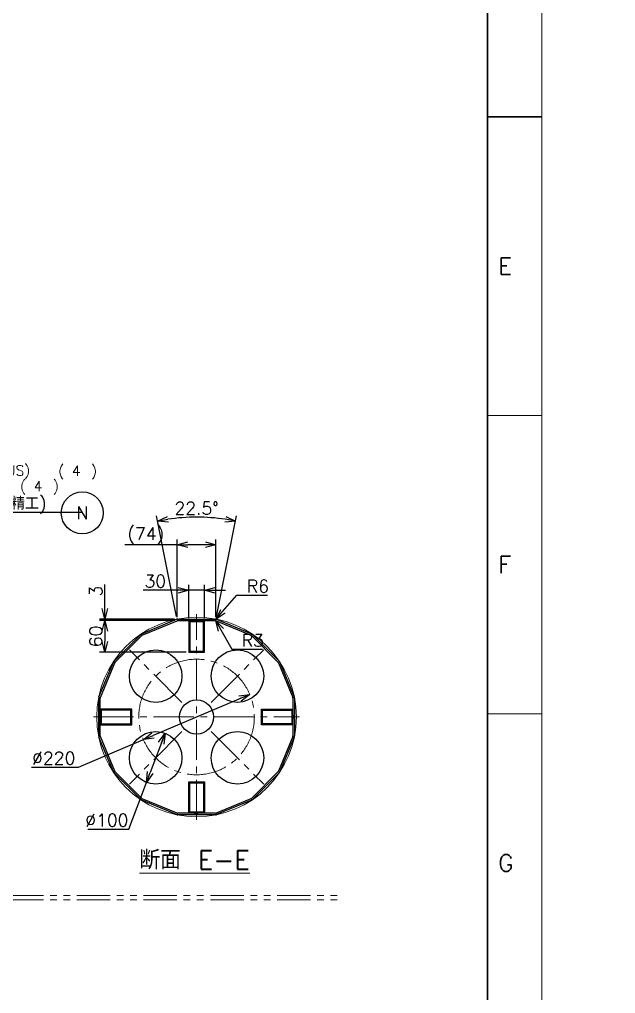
# Model space of a CAD drawing. Header units: millimetres. Extents: x -8731 to 85711, y -14522 to 31379.
# Drawn here: x -1259 to -124, y 1057 to 2911 of the extents above; entities that cross this region are included whole.
import ezdxf
from ezdxf import colors
from ezdxf.entities.mleader import LeaderData, LeaderLine
from ezdxf.enums import TextEntityAlignment as Align
from ezdxf.math import Vec2, Vec3

# ---------------------------------------------------------------- set-up
doc = ezdxf.new("R2010")
doc.units = ezdxf.units.MM
doc.header["$LTSCALE"] = 4
doc.header["$PDMODE"] = 99
doc.header["$PDSIZE"] = 1
doc.linetypes.add('CENTER2', pattern=[28.575, 19.05, -3.175, 3.175, -3.175])
doc.linetypes.add('PHANTOM2', pattern=[31.75, 15.875, -3.175, 3.175, -3.175, 3.175, -3.175])
for name, color, linetype, lineweight in [('05_CENTER', 4, 'CENTER2', 13), ('06_PHANTOM', 2, 'PHANTOM2', 13), ('07_TEXT', 3, 'Continuous', 13), ('08_DIM', 3, 'Continuous', 13), ('90_FRAME', 5, 'Continuous', 35)]:
    doc.layers.add(name, color=color, linetype=linetype, lineweight=lineweight)
doc.layers.add('10_DRAFT', color=8, linetype='Continuous', lineweight=0, plot=False)
doc.layers.add('91_BLANK', color=5, linetype='Continuous', lineweight=0, plot=False)
doc.styles.add('KSS_TXT', font='txt.shx', dxfattribs={"bigfont": 'extfont2.shx'})
doc.styles.get("Standard").update_dxf_attribs({"font": 'txt.shx', "bigfont": 'extfont2.shx'})
doc.dimstyles.new('KSS_DIM', dxfattribs={"dimscale": 3, "dimtxt": 3, "dimasz": 2.5, "dimexe": 1.25, "dimexo": 0.625, "dimtad": 1, "dimdsep": 46, "dimtxsty": 'KSS_TXT', "dimblk": 'OPEN30', "dimcen": 0, "dimazin": 2, "dimtfac": 0.75, "dimtmove": 0, "dimatfit": 3, "dimldrblk": 'OPEN30', "dimfxl": 1, "dimtolj": 1, "dimarcsym": 0})
doc.dimstyles.new('KSS_DIM$3', dxfattribs={"dimscale": 3, "dimtxt": 3, "dimasz": 2.5, "dimexe": 1.25, "dimexo": 0.625, "dimtad": 1, "dimtih": 1, "dimtoh": 1, "dimdsep": 46, "dimtxsty": 'KSS_TXT', "dimblk": 'OPEN30', "dimcen": 0, "dimazin": 2, "dimtfac": 0.75, "dimtofl": 0, "dimtmove": 0, "dimatfit": 3, "dimldrblk": 'OPEN30', "dimfxl": 1, "dimtolj": 1, "dimarcsym": 0})

# ---------------------------------------------------------------- blocks, each defined once
blk = doc.blocks.new('AM_BALLOON1')
at = {"transparency": 16777216}
blk.add_circle((0, 0), 5, dxfattribs=at)
blk.add_attdef('B_NUMBER', text='', height=3, dxfattribs=at).set_placement((0, 0), align=Align.MIDDLE_CENTER)
blk = doc.blocks.new('_OPEN')
at = {"color": 0, "linetype": 'ByBlock'}
for p, q in [((-1, 0.17), (0, 0)), ((0, 0), (-1, -0.17)), ((0, 0), (-1, 0))]:
    blk.add_line(p, q, dxfattribs=at)
blk = doc.blocks.new('_Open30')
at = {"color": 0, "linetype": 'ByBlock', "lineweight": -2}
for p, q in [((-1, 0.268), (0, 0)), ((0, 0), (-1, -0.268)), ((0, 0), (-1, 0))]:
    blk.add_line(p, q, dxfattribs=at)
blk = doc.blocks.new('*D1416')
at = {"layer": '08_DIM', "color": 0, "lineweight": -2, "transparency": 16777216}
for p, q in [((-956.7, 1824.3), (-1023.7, 1824.3)), ((-936.7, 1771.4), (-936.7, 1834.3)), ((-906.7, 1824.3), (-936.7, 1824.3)), ((-906.7, 1771.4), (-906.7, 1834.3)), ((-886.7, 1824.3), (-866.7, 1824.3))]:
    blk.add_line(p, q, dxfattribs=at)
at = {"layer": 'Defpoints', "color": 0, "transparency": 16777216}
for p in [(-936.7, 1824.3), (-936.7, 1766.4), (-906.7, 1766.4)]:
    blk.add_point(p, dxfattribs=at)
at = {"layer": '08_DIM', "color": 0, "lineweight": -2, "transparency": 16777216, "xscale": 20, "yscale": 20, "zscale": 20}
blk.add_blockref('_Open30', (-936.7, 1824.3), dxfattribs=at)
at = {"layer": '08_DIM', "color": 0, "lineweight": -2, "transparency": 16777216, "xscale": 20, "yscale": 20, "zscale": 20, "rotation": 180}
blk.add_blockref('_Open30', (-906.7, 1824.3), dxfattribs=at)
at = {"layer": '08_DIM', "color": 0, "transparency": 16777216, "insert": (-1000.2, 1841.3), "char_height": 24, "attachment_point": 5, "style": 'KSS_TXT'}
blk.add_mtext('\\A1;30', dxfattribs=at)
blk = doc.blocks.new('*D1417')
at = {"layer": '08_DIM', "color": 0, "lineweight": -2, "transparency": 16777216}
for p, q in [((-963.2, 1766.4), (-1106.4, 1766.4)), ((-1096.4, 1746.4), (-1096.4, 1726.4)), ((-941.7, 1706.4), (-1106.4, 1706.4))]:
    blk.add_line(p, q, dxfattribs=at)
at = {"layer": 'Defpoints', "color": 0, "transparency": 16777216}
for p in [(-958.2, 1766.4), (-1096.4, 1706.4), (-936.7, 1706.4)]:
    blk.add_point(p, dxfattribs=at)
at = {"layer": '08_DIM', "color": 0, "lineweight": -2, "transparency": 16777216, "xscale": 20, "yscale": 20, "zscale": 20}
for p, rotation in [((-1096.4, 1766.4), 90), ((-1096.4, 1706.4), 270)]:
    blk.add_blockref('_Open30', p, dxfattribs=dict(at, rotation=rotation))
at = {"layer": '08_DIM', "color": 0, "transparency": 16777216, "insert": (-1113.4, 1736.4), "char_height": 24, "attachment_point": 5, "rotation": 90, "style": 'KSS_TXT'}
blk.add_mtext('\\A1;60', dxfattribs=at)
blk = doc.blocks.new('*D1418')
at = {"layer": '08_DIM', "color": 0, "lineweight": -2, "transparency": 16777216}
for p, q in [((-1096.4, 1789.4), (-1096.4, 1835.4)), ((-963.8, 1769.4), (-1106.4, 1769.4)), ((-963.2, 1766.4), (-1106.4, 1766.4)), ((-1096.4, 1766.4), (-1096.4, 1769.4)), ((-1096.4, 1746.4), (-1096.4, 1726.4))]:
    blk.add_line(p, q, dxfattribs=at)
at = {"layer": 'Defpoints', "color": 0, "transparency": 16777216}
for p in [(-1096.4, 1769.4), (-958.8, 1769.4), (-958.2, 1766.4)]:
    blk.add_point(p, dxfattribs=at)
at = {"layer": '08_DIM', "color": 0, "lineweight": -2, "transparency": 16777216, "xscale": 20, "yscale": 20, "zscale": 20}
for p, rotation in [((-1096.4, 1769.4), 270), ((-1096.4, 1766.4), 90)]:
    blk.add_blockref('_Open30', p, dxfattribs=dict(at, rotation=rotation))
at = {"layer": '08_DIM', "color": 0, "transparency": 16777216, "insert": (-1113.4, 1822.4), "char_height": 24, "attachment_point": 5, "rotation": 90, "style": 'KSS_TXT'}
blk.add_mtext('\\A1;3', dxfattribs=at)
blk = doc.blocks.new('*D1425')
at = {"layer": '08_DIM', "color": 0, "lineweight": -2, "transparency": 16777216}
for p, q in [((-959.8, 1774.3), (-997.9, 1965.8)), ((-883.7, 1774.3), (-845.6, 1965.8))]:
    blk.add_line(p, q, dxfattribs=at)
blk.add_arc((-921.7, 1583), 380.3, 81.7633, 98.2367, dxfattribs=at)
at = {"layer": 'Defpoints', "color": 0, "transparency": 16777216}
for p in [(-896.9, 1962.5), (-958.8, 1769.4), (-958.2, 1766.4), (-885.3, 1766.4), (-884.7, 1769.4)]:
    blk.add_point(p, dxfattribs=at)
at = {"layer": '08_DIM', "color": 0, "lineweight": -2, "transparency": 16777216, "xscale": 20, "yscale": 20, "zscale": 20}
for p, rotation in [((-995.9, 1956), 189.7433468140974), ((-847.5, 1956), 350.2566531870723)]:
    blk.add_blockref('_Open30', p, dxfattribs=dict(at, rotation=rotation))
at = {"layer": '08_DIM', "color": 0, "transparency": 16777216, "insert": (-921.7, 1980.3), "char_height": 24, "attachment_point": 5, "style": 'KSS_TXT'}
blk.add_mtext('\\A1;22.5%%d', dxfattribs=at)
blk = doc.blocks.new('*D1426')
at = {"layer": '08_DIM', "color": 0, "lineweight": -2, "transparency": 16777216}
for p, q in [((-958.5, 1910.9), (-1058.5, 1910.9)), ((-958.5, 1772.9), (-958.5, 1920.9)), ((-905, 1910.9), (-938.5, 1910.9)), ((-885, 1772.9), (-885, 1920.9))]:
    blk.add_line(p, q, dxfattribs=at)
at = {"layer": 'Defpoints', "color": 0, "transparency": 16777216}
for p in [(-958.5, 1910.9), (-958.5, 1767.9), (-885, 1767.9)]:
    blk.add_point(p, dxfattribs=at)
at = {"layer": '08_DIM', "color": 0, "lineweight": -2, "transparency": 16777216, "xscale": 20, "yscale": 20, "zscale": 20, "rotation": 180}
blk.add_blockref('_Open30', (-958.5, 1910.9), dxfattribs=at)
at = {"layer": '08_DIM', "color": 0, "lineweight": -2, "transparency": 16777216, "xscale": 20, "yscale": 20, "zscale": 20}
blk.add_blockref('_Open30', (-885, 1910.9), dxfattribs=at)
at = {"layer": '08_DIM', "color": 0, "transparency": 16777216, "insert": (-1018.5, 1927.9), "char_height": 24, "attachment_point": 5, "style": 'KSS_TXT'}
blk.add_mtext('\\A1;(74)', dxfattribs=at)
blk = doc.blocks.new('*D1612')
at = {"layer": '08_DIM', "color": 0, "lineweight": -2, "transparency": 16777216}
for p, q in [((-820.5, 1626), (-1004.6, 1547.8)), ((-1146.2, 1487.6), (-1023, 1540)), ((-1236.2, 1487.6), (-1146.2, 1487.6))]:
    blk.add_line(p, q, dxfattribs=at)
at = {"layer": 'Defpoints', "color": 0, "transparency": 16777216}
for p in [(-820.5, 1626), (-1023, 1540)]:
    blk.add_point(p, dxfattribs=at)
at = {"layer": '08_DIM', "color": 0, "lineweight": -2, "transparency": 16777216, "xscale": 20, "yscale": 20, "zscale": 20}
for p, rotation in [((-820.5, 1626), 23.03415583180401), ((-1023, 1540), 203.034155831804)]:
    blk.add_blockref('_Open30', p, dxfattribs=dict(at, rotation=rotation))
at = {"layer": '08_DIM', "color": 0, "transparency": 16777216, "insert": (-1193.7, 1504.6), "char_height": 24, "attachment_point": 5, "style": 'KSS_TXT'}
blk.add_mtext('\\A1;%%C220', dxfattribs=at)
blk = doc.blocks.new('A$C478F6F38_1_1_1')
at = {"color": 0}
for points in [[(15, 0), (-15, 0), (-15, -60), (15, -60)], [(13, -2), (-13, -2), (-13, -58), (13, -58)]]:
    blk.add_lwpolyline(points, close=True, dxfattribs=at)
blk = doc.blocks.new('*D2207')
at = {"layer": '08_DIM', "color": 0, "lineweight": -2, "transparency": 16777216}
for p, q in [((-981.8, 1552), (-1010.2, 1477.2)), ((-1051, 1369.5), (-1017.3, 1458.5)), ((-1129, 1369.5), (-1051, 1369.5))]:
    blk.add_line(p, q, dxfattribs=at)
at = {"layer": 'Defpoints', "color": 0, "transparency": 16777216}
for p in [(-981.8, 1552), (-1017.3, 1458.5)]:
    blk.add_point(p, dxfattribs=at)
at = {"layer": '08_DIM', "color": 0, "lineweight": -2, "transparency": 16777216, "xscale": 20, "yscale": 20, "zscale": 20}
for p, rotation in [((-981.8, 1552), 69.21633738050936), ((-1017.3, 1458.5), 249.2163373805093)]:
    blk.add_blockref('_Open30', p, dxfattribs=dict(at, rotation=rotation))
at = {"layer": '08_DIM', "color": 0, "transparency": 16777216, "insert": (-1092.5, 1386.5), "char_height": 24, "attachment_point": 5, "style": 'KSS_TXT'}
blk.add_mtext('\\A1;%%C100', dxfattribs=at)
blk = doc.blocks.new('*U7')
at = {"layer": '07_TEXT', "color": 0, "style": 'KSS_TXT'}
for s, p in [('(', (61.63, 0.87)), (')', (71.4, 0.87))]:
    blk.add_text(s, height=3, dxfattribs=at).set_placement(p)
blk.add_attdef('補助材料名', (1.87, 1), '', height=3, dxfattribs=at)
blk.add_attdef('個数', text='', height=3, dxfattribs=at).set_placement((66.99, 0.87), align=Align.CENTER)
blk = doc.blocks.new('*U8')
at = {"layer": '07_TEXT', "color": 0, "style": 'KSS_TXT'}
for s, p in [('(', (49.58, 0.87)), (')', (59.35, 0.87))]:
    blk.add_text(s, height=3, dxfattribs=at).set_placement(p)
blk.add_attdef('補助材料名', (1.87, 1), '', height=3, dxfattribs=at)
blk.add_attdef('個数', text='', height=3, dxfattribs=at).set_placement((54.94, 0.87), align=Align.CENTER)

msp = doc.modelspace()

# ---------------------------------------------------------------- linework, layer by layer
at = {"color": 0}
for p, q in [((-1026.19794, 1741.43964), (-959.91201, 1768.89617)), ((-1025.04989, 1738.668), (-958.76396, 1766.12453)), ((-957.61591, 1769.35289), (-885.86854, 1769.35289)), ((-957.61591, 1766.35289), (-885.86854, 1766.35289)), ((-884.72049, 1766.12453), (-818.43456, 1738.668)), ((-883.57244, 1768.89617), (-817.28651, 1741.43964)), ((-1078.87754, 1689.40595), (-1028.14448, 1740.139)), ((-1076.75622, 1687.28463), (-1026.02316, 1738.01768)), ((-817.46129, 1738.01768), (-766.72823, 1687.28463)), ((-815.33997, 1740.139), (-764.60691, 1689.40595)), ((-1107.63471, 1621.17348), (-1080.17817, 1687.45941)), ((-763.30628, 1687.45941), (-735.84974, 1621.17348)), ((-1104.86307, 1620.02543), (-1077.40654, 1686.31136)), ((-766.07791, 1686.31136), (-738.62138, 1620.02543)), ((-1108.09143, 1547.13), (-1108.09143, 1618.87737)), ((-1105.09143, 1547.13), (-1105.09143, 1618.87737)), ((-738.39302, 1618.87737), (-738.39302, 1547.13)), ((-735.39302, 1618.87737), (-735.39302, 1547.13)), ((-1080.17817, 1478.54797), (-1107.63471, 1544.8339)), ((-1077.40654, 1479.69602), (-1104.86307, 1545.98195)), ((-738.62138, 1545.98195), (-766.07791, 1479.69602)), ((-735.84974, 1544.8339), (-763.30628, 1478.54797)), ((-1028.14448, 1425.86838), (-1078.87754, 1476.60143)), ((-1026.02316, 1427.9897), (-1076.75622, 1478.72275)), ((-766.72823, 1478.72275), (-817.46129, 1427.9897)), ((-764.60691, 1476.60143), (-815.33997, 1425.86838)), ((-959.91201, 1397.11121), (-1026.19794, 1424.56774)), ((-958.76396, 1399.88285), (-1025.04989, 1427.33938)), ((-818.43456, 1427.33938), (-884.72049, 1399.88285)), ((-817.28651, 1424.56774), (-883.57244, 1397.11121)), ((-885.86854, 1399.65448), (-957.61591, 1399.65448)), ((-885.86854, 1396.65448), (-957.61591, 1396.65448))]:
    msp.add_line(p, q, dxfattribs=at)
for p, q in [((-924.24224, 1769.35289), (-924.24224, 1766.35289)), ((-919.24224, 1769.35289), (-919.24224, 1766.35289)), ((-1108.09143, 1585.50367), (-1105.09143, 1585.50367)), ((-1108.09143, 1580.50367), (-1105.09143, 1580.50367)), ((-735.39302, 1585.50371), (-738.39302, 1585.50371)), ((-735.39302, 1580.50371), (-738.39302, 1580.50371)), ((-924.24221, 1396.65448), (-924.24221, 1399.65448)), ((-919.24221, 1396.65448), (-919.24221, 1399.65448))]:
    msp.add_line(p, q)
for centre, radius in [((-999.52397, 1660.78543), 50), ((-843.96048, 1660.78543), 50), ((-921.74222, 1583.00369), 32.5), ((-999.52397, 1505.22194), 50), ((-843.96048, 1505.22194), 50)]:
    msp.add_circle(centre, radius, dxfattribs=at)
for centre, radius, start, end in [((-957.61591, 1763.35289), 6, 90, 112.5), ((-957.61591, 1763.35289), 3, 90, 112.5), ((-885.86854, 1763.35289), 6, 67.5, 90), ((-885.86854, 1763.35289), 3, 67.5, 90), ((-1023.90184, 1735.89636), 6, 112.5, 135), ((-1023.90184, 1735.89636), 3, 112.5, 135), ((-819.58261, 1735.89636), 3, 45, 67.5), ((-819.58261, 1735.89636), 6, 45, 67.5), ((-1074.6349, 1685.16331), 6, 135, 157.5), ((-1074.6349, 1685.16331), 3, 135, 157.5), ((-768.84955, 1685.16331), 3, 22.5, 45), ((-768.84955, 1685.16331), 6, 22.5, 45), ((-1102.09143, 1618.87737), 6, 157.5, 180), ((-1102.09143, 1618.87737), 3, 157.5, 180), ((-741.39302, 1618.87737), 3, 0, 22.5), ((-741.39302, 1618.87737), 6, 0, 22.5), ((-1102.09143, 1547.13), 6, 180, 202.5), ((-1102.09143, 1547.13), 3, 180, 202.5), ((-741.39302, 1547.13), 3, 337.5, 0), ((-741.39302, 1547.13), 6, 337.5, 0), ((-1074.6349, 1480.84407), 6, 202.5, 225), ((-1074.6349, 1480.84407), 3, 202.5, 225), ((-768.84955, 1480.84407), 3, 315, 337.5), ((-768.84955, 1480.84407), 6, 315, 337.5), ((-1023.90184, 1430.11102), 3, 225, 247.5), ((-819.58261, 1430.11102), 3, 292.5, 315), ((-1023.90184, 1430.11102), 6, 225, 247.5), ((-819.58261, 1430.11102), 6, 292.5, 315), ((-957.61591, 1402.65448), 6, 247.5, 270), ((-957.61591, 1402.65448), 3, 247.5, 270), ((-885.86854, 1402.65448), 3, 270, 292.5), ((-885.86854, 1402.65448), 6, 270, 292.5)]:
    msp.add_arc(centre, radius, start, end, dxfattribs=at)
at = {"color": 3}
for centre, start, end in [((-921.74224, 1773.80559), 244.49206587, 295.50793413), ((-1112.54413, 1583.00367), 334.49206587, 25.50793413), ((-730.94032, 1583.00371), 154.49206587, 205.50793413), ((-921.74221, 1392.20178), 64.49206587, 115.50793413)]:
    msp.add_arc(centre, 5.80537, start, end, dxfattribs=at)
at = {"layer": '05_CENTER'}
for p, q in [((-921.74222, 1387.01041), (-921.74222, 1778.99696)), ((-949.49514, 1610.7566), (-1049.5528, 1710.81427)), ((-893.98931, 1610.7566), (-793.93165, 1710.81427)), ((-1117.7355, 1583.00369), (-725.74895, 1583.00369)), ((-949.49514, 1555.25077), (-1049.5528, 1455.19311)), ((-893.98931, 1555.25077), (-793.93165, 1455.19311))]:
    msp.add_line(p, q, dxfattribs=at)
msp.add_circle((-921.74222, 1583.00369), 110, dxfattribs=at)
at = {"layer": '06_PHANTOM'}
for p, q in [((-6356.52974, 1243.20369), (-652.58284, 1243.20369)), ((-6356.52974, 1235.20369), (-652.58284, 1235.20369))]:
    msp.add_line(p, q, dxfattribs=at)
at = {"layer": '10_DRAFT'}
for p, q in [((-959.91201, 1768.89617), (-958.80939, 1769.35289)), ((-958.80939, 1769.35289), (-958.21265, 1766.35289)), ((-958.80939, 1769.35289), (-957.61591, 1769.35289)), ((-958.21265, 1766.35289), (-958.76396, 1766.12453)), ((-957.61591, 1766.35289), (-958.21265, 1766.35289)), ((-885.86854, 1769.35289), (-884.67506, 1769.35289)), ((-885.2718, 1766.35289), (-885.86854, 1766.35289)), ((-884.67506, 1769.35289), (-885.2718, 1766.35289)), ((-884.72049, 1766.12453), (-885.2718, 1766.35289)), ((-884.67506, 1769.35289), (-883.57244, 1768.89617)), ((-1028.14448, 1740.139), (-1027.30057, 1740.98291)), ((-1027.30057, 1740.98291), (-1026.19794, 1741.43964)), ((-1027.30057, 1740.98291), (-1025.60121, 1738.43964)), ((-1025.60121, 1738.43964), (-1026.02316, 1738.01768)), ((-1025.04989, 1738.668), (-1025.60121, 1738.43964)), ((-817.88324, 1738.43964), (-818.43456, 1738.668)), ((-816.18388, 1740.98291), (-817.88324, 1738.43964)), ((-817.46129, 1738.01768), (-817.88324, 1738.43964)), ((-817.28651, 1741.43964), (-816.18388, 1740.98291)), ((-816.18388, 1740.98291), (-815.33997, 1740.139)), ((-1080.17817, 1687.45941), (-1079.72145, 1688.56203)), ((-1079.72145, 1688.56203), (-1078.87754, 1689.40595)), ((-1079.72145, 1688.56203), (-1077.17817, 1686.86267)), ((-1076.75622, 1687.28463), (-1077.17817, 1686.86267)), ((-766.30628, 1686.86267), (-766.72823, 1687.28463)), ((-763.763, 1688.56203), (-766.30628, 1686.86267)), ((-764.60691, 1689.40595), (-763.763, 1688.56203)), ((-763.763, 1688.56203), (-763.30628, 1687.45941)), ((-1077.17817, 1686.86267), (-1077.40654, 1686.31136)), ((-766.07791, 1686.31136), (-766.30628, 1686.86267)), ((-1108.09143, 1620.07085), (-1107.63471, 1621.17348)), ((-1108.09143, 1620.07085), (-1105.09143, 1619.47411)), ((-1108.09143, 1618.87737), (-1108.09143, 1620.07085)), ((-1104.86307, 1620.02543), (-1105.09143, 1619.47411)), ((-1105.09143, 1619.47411), (-1105.09143, 1618.87737)), ((-738.39302, 1619.47411), (-738.62138, 1620.02543)), ((-735.39302, 1620.07085), (-738.39302, 1619.47411)), ((-738.39302, 1618.87737), (-738.39302, 1619.47411)), ((-735.84974, 1621.17348), (-735.39302, 1620.07085)), ((-735.39302, 1620.07085), (-735.39302, 1618.87737)), ((-1108.09143, 1545.93653), (-1108.09143, 1547.13)), ((-1108.09143, 1545.93653), (-1105.09143, 1546.53326)), ((-1107.63471, 1544.8339), (-1108.09143, 1545.93653)), ((-1105.09143, 1547.13), (-1105.09143, 1546.53326)), ((-1105.09143, 1546.53326), (-1104.86307, 1545.98195)), ((-738.62138, 1545.98195), (-738.39302, 1546.53326)), ((-738.39302, 1546.53326), (-738.39302, 1547.13)), ((-735.39302, 1545.93653), (-738.39302, 1546.53326)), ((-735.39302, 1545.93653), (-735.84974, 1544.8339)), ((-735.39302, 1547.13), (-735.39302, 1545.93653)), ((-1079.72145, 1477.44534), (-1080.17817, 1478.54797)), ((-1079.72145, 1477.44534), (-1077.17817, 1479.14471)), ((-1078.87754, 1476.60143), (-1079.72145, 1477.44534)), ((-1077.40654, 1479.69602), (-1077.17817, 1479.14471)), ((-1077.17817, 1479.14471), (-1076.75622, 1478.72275)), ((-766.72823, 1478.72275), (-766.30628, 1479.14471)), ((-766.30628, 1479.14471), (-766.07791, 1479.69602)), ((-763.763, 1477.44534), (-766.30628, 1479.14471)), ((-763.763, 1477.44534), (-764.60691, 1476.60143)), ((-763.30628, 1478.54797), (-763.763, 1477.44534)), ((-1026.02316, 1427.9897), (-1025.60121, 1427.56774)), ((-817.88324, 1427.56774), (-817.46129, 1427.9897)), ((-1027.30057, 1425.02446), (-1028.14448, 1425.86838)), ((-1027.30057, 1425.02446), (-1025.60121, 1427.56774)), ((-1026.19794, 1424.56774), (-1027.30057, 1425.02446)), ((-1025.60121, 1427.56774), (-1025.04989, 1427.33938)), ((-818.43456, 1427.33938), (-817.88324, 1427.56774)), ((-816.18388, 1425.02446), (-817.88324, 1427.56774)), ((-816.18388, 1425.02446), (-817.28651, 1424.56774)), ((-815.33997, 1425.86838), (-816.18388, 1425.02446)), ((-958.80939, 1396.65448), (-959.91201, 1397.11121)), ((-958.80939, 1396.65448), (-958.21265, 1399.65448)), ((-957.61591, 1396.65448), (-958.80939, 1396.65448)), ((-958.76396, 1399.88285), (-958.21265, 1399.65448)), ((-958.21265, 1399.65448), (-957.61591, 1399.65448)), ((-885.86854, 1399.65448), (-885.2718, 1399.65448)), ((-884.67506, 1396.65448), (-885.86854, 1396.65448)), ((-885.2718, 1399.65448), (-884.72049, 1399.88285)), ((-884.67506, 1396.65448), (-885.2718, 1399.65448)), ((-883.57244, 1397.11121), (-884.67506, 1396.65448))]:
    msp.add_line(p, q, dxfattribs=at)
msp.add_circle((-921.74222, 1583.00369), 190, dxfattribs=at)
at = {"layer": '90_FRAME'}
msp.add_line((-264.41981, 2725.03154), (-368.11524, 2725.03154), dxfattribs=at)
at = {"layer": '90_FRAME', "color": 4, "lineweight": 13}
for p, q in [((-264.41981, 2157.05379), (-368.11524, 2157.05379)), ((-264.41981, 1589.07604), (-368.11524, 1589.07604))]:
    msp.add_line(p, q, dxfattribs=at)
at = {"layer": '90_FRAME'}
msp.add_lwpolyline([(-6579.25947, 504.81597), (-368.11524, 504.81597), (-368.11524, 4945.24712), (-6579.25947, 4945.24712)], close=True, dxfattribs=at)
at = {"layer": '91_BLANK'}
msp.add_lwpolyline([(-6890.02669, 401.58415), (-264.41981, 401.58415), (-264.41981, 5064.94255), (-6890.02669, 5064.94255)], close=True, dxfattribs=at)

# ---------------------------------------------------------------- block references
msp.add_blockref('A$C478F6F38_1_1_1', (-921.74222, 1766.35289))
at = {"rotation": 90}
msp.add_blockref('A$C478F6F38_1_1_1', (-1105.09143, 1583.00369), dxfattribs=at)
at = {"xscale": -1}
for p, rotation in [((-738.39302, 1583.00369), 270), ((-921.74222, 1399.65448), 180)]:
    msp.add_blockref('A$C478F6F38_1_1_1', p, dxfattribs=dict(at, rotation=rotation))
at = {"layer": '08_DIM', "color": 15, "xscale": 6.4, "yscale": 6.4, "zscale": 6.4}
for name, p, values in [('*U7', (-1579.53788, 2036.2248), {'補助材料名': 'BT-M16x60L,SW,PW(SUS)', '個数': '4'}), ('*U8', (-1575.16207, 2007.27549), {'補助材料名': 'ﾅｯﾄ-M16,SW,PW(SUS)', '個数': '4'})]:
    msp.add_blockref(name, p, dxfattribs=at).add_auto_attribs(values)

# ---------------------------------------------------------------- texts
at = {"layer": '08_DIM', "style": 'KSS_TXT'}
msp.add_text('%%u断面 E-E', height=36, dxfattribs=at).set_placement((-1030.64936, 1293.06823))
at = {"layer": '90_FRAME', "color": 0, "lineweight": 13, "style": 'KSS_TXT'}
for s, p in [('E', (-347.50114, 2441.04267)), ('F', (-347.50114, 1873.06492)), ('G', (-347.50114, 1305.08717))]:
    msp.add_text(s, height=32, dxfattribs=at).set_placement(p, align=Align.MIDDLE_LEFT)

# ---------------------------------------------------------------- dimensions: what is measured, and where the dimension line sits
at = {"layer": '08_DIM'}
dim = msp.add_angular_dim_2l(base=(-896.86752, 1962.51833), line1=((-958.80939, 1769.35289), (-958.21265, 1766.35289)), line2=((-884.67506, 1769.35289), (-885.2718, 1766.35289)), dimstyle='KSS_DIM', override={"dimscale": 8, "dimarcsym": 1}, dxfattribs=at)
dim.commit()
dim.dimension.update_dxf_attribs({"geometry": '*D1425', "text_midpoint": (-921.74222, 1980.34931)})
dim = msp.add_linear_dim(base=(-958.51102, 1910.86755), p1=(-884.97343, 1767.85289), p2=(-958.51102, 1767.85289), text='(<>)', dimstyle='KSS_DIM', override={"dimscale": 8, "dimdec": 0, "dimarcsym": 1}, dxfattribs=at)
dim.commit()
dim.dimension.update_dxf_attribs({"geometry": '*D1426', "text_midpoint": (-1018.51102, 1927.86755)})
for base, p1, p2, angle, picture, middle in [((-936.74218, 1824.27589), (-906.74218, 1766.35289), (-936.74218, 1766.35289), 180, '*D1416', (-1000.24218, 1841.27589)), ((-1096.39404, 1769.35289), (-958.21265, 1766.35289), (-958.80939, 1769.35289), 90, '*D1418', (-1113.39404, 1822.35289)), ((-1096.39404, 1706.35289), (-958.21265, 1766.35289), (-936.74227, 1706.35289), 90, '*D1417', (-1113.39404, 1736.35289))]:
    dim = msp.add_linear_dim(base=base, p1=p1, p2=p2, angle=angle, dimstyle='KSS_DIM', override={"dimscale": 8, "dimarcsym": 1}, dxfattribs=at)
    dim.commit()
    dim.dimension.update_dxf_attribs({"geometry": picture, "text_midpoint": middle})
for p1, p2, picture, middle in [((-820.51233, 1626.04447), (-1022.97212, 1539.96291), '*D1612', (-1193.73575, 1487.55386)), ((-981.78195, 1551.96829), (-1017.26599, 1458.4756), '*D2207', (-1092.52054, 1369.53973))]:
    dim = msp.add_diameter_dim_2p(p1=p1, p2=p2, dimstyle='KSS_DIM$3', override={"dimscale": 8, "dimpost": '%%C<>', "dimtix": 1, "dimatfit": 2, "dimarcsym": 1}, dxfattribs=at)
    dim.commit()
    dim.dimension.update_dxf_attribs({"geometry": picture, "text_midpoint": middle, "dimtype": 163})

# ---------------------------------------------------------------- leaders
ml = msp.add_multileader_block('Standard', dxfattribs=at)
ml.set_content('AM_BALLOON1', color=256, scale=8)
ml.set_attribute('B_NUMBER', 'AB', width=0)
ml.set_leader_properties(color=256, linetype='ByLayer', lineweight=-1)
ml.set_arrow_properties(name='OPEN')
ml.build(insert=Vec2(0, 0))
ml.multileader.update_dxf_attribs({"leader_type": 0, "has_dogleg": 0, "text_right_attachment_type": 6, "dogleg_length": 0, "arrow_head_size": 16, "scale": 8, "block_connection_type": 1})
ctx = ml.context
ctx.base_point, ctx.scale, ctx.char_height, ctx.arrow_head_size, ctx.landing_gap_size, ctx.plane_origin = Vec3(-2038.2538, 2801.39065), 8, 32, 16, 16, Vec3(-2038.2538, 2801.39065)
ctx.right_attachment, ctx.attachment_type = 6, 1
notes = []
notes.append((ctx, [(0, (0, 0, 0), (0, 0), (1, 0), 1, [])]))
ctx.block.insert = Vec3(-2038.2538, 2801.39065)
ml = msp.add_multileader_block('Standard', dxfattribs=at)
ml.set_content('AM_BALLOON1', color=256, scale=8)
ml.set_attribute('B_NUMBER', '19', width=0)
ml.set_leader_properties(color=256, linetype='ByLayer', lineweight=-1)
ml.set_arrow_properties(name='OPEN')
ml.build(insert=Vec2(0, 0))
ml.multileader.update_dxf_attribs({"leader_type": 0, "has_dogleg": 0, "text_right_attachment_type": 6, "dogleg_length": 0, "arrow_head_size": 16, "scale": 8, "block_connection_type": 1})
ctx = ml.context
ctx.base_point, ctx.scale, ctx.char_height, ctx.arrow_head_size, ctx.landing_gap_size, ctx.plane_origin = Vec3(-2303.72294, 2681.6431), 8, 32, 16, 16, Vec3(-2303.72294, 2681.6431)
ctx.right_attachment, ctx.attachment_type = 6, 1
notes.append((ctx, [(0, (0, 0, 0), (0, 0), (1, 0), 1, [])]))
ctx.block.insert = Vec3(-2303.72294, 2681.6431)
ml = msp.add_multileader_block('Standard', dxfattribs=at)
ml.set_content('AM_BALLOON1', color=256, scale=8)
ml.set_attribute('B_NUMBER', '20', width=0)
ml.set_leader_properties(color=256, linetype='ByLayer', lineweight=-1)
ml.set_arrow_properties(name='OPEN')
ml.build(insert=Vec2(0, 0))
ml.multileader.update_dxf_attribs({"leader_type": 0, "has_dogleg": 0, "text_right_attachment_type": 6, "dogleg_length": 0, "arrow_head_size": 16, "scale": 8, "block_connection_type": 1})
ctx = ml.context
ctx.base_point, ctx.scale, ctx.char_height, ctx.arrow_head_size, ctx.landing_gap_size, ctx.plane_origin = Vec3(-2223.40562, 2681.6431), 8, 32, 16, 16, Vec3(-2223.40562, 2681.6431)
ctx.right_attachment, ctx.attachment_type = 6, 1
notes.append((ctx, [(0, (0, 0, 0), (0, 0), (1, 0), 1, [])]))
ctx.block.insert = Vec3(-2223.40562, 2681.6431)
ml = msp.add_multileader_block('Standard', dxfattribs=at)
ml.set_content('AM_BALLOON1', color=256, scale=8)
ml.set_attribute('B_NUMBER', 'AN', width=0)
ml.set_leader_properties(color=256, linetype='ByLayer', lineweight=-1)
ml.set_arrow_properties(name='OPEN')
ml.build(insert=Vec2(0, 0))
ml.multileader.update_dxf_attribs({"leader_type": 0, "has_dogleg": 0, "text_right_attachment_type": 6, "dogleg_length": 0, "arrow_head_size": 16, "scale": 8, "block_connection_type": 1})
ctx = ml.context
ctx.base_point, ctx.scale, ctx.char_height, ctx.arrow_head_size, ctx.landing_gap_size, ctx.plane_origin = Vec3(-1800.63474, 2524.14178), 8, 32, 16, 16, Vec3(-1800.63474, 2524.14178)
ctx.right_attachment, ctx.attachment_type = 6, 1
notes.append((ctx, [(0, (0, 0, 0), (0, 0), (1, 0), 1, [])]))
ctx.block.insert = Vec3(-1800.63474, 2524.14178)
ml = msp.add_multileader_block('Standard', dxfattribs=at)
ml.set_content('AM_BALLOON1', color=256, scale=8)
ml.set_attribute('B_NUMBER', 'P', width=0)
ml.set_leader_properties(color=256, linetype='ByLayer', lineweight=-1)
ml.set_arrow_properties(name='OPEN')
ml.build(insert=Vec2(0, 0))
ml.multileader.update_dxf_attribs({"leader_type": 0, "has_dogleg": 0, "text_right_attachment_type": 6, "dogleg_length": 0, "arrow_head_size": 16, "scale": 8, "block_connection_type": 1})
ctx = ml.context
ctx.base_point, ctx.scale, ctx.char_height, ctx.arrow_head_size, ctx.landing_gap_size, ctx.plane_origin = Vec3(-1884.8632, 2431.37364), 8, 32, 16, 16, Vec3(-1884.8632, 2431.37364)
ctx.right_attachment, ctx.attachment_type = 6, 1
notes.append((ctx, [(0, (0, 0, 0), (0, 0), (1, 0), 1, [])]))
ctx.block.insert = Vec3(-1884.8632, 2431.37364)
at = {"layer": '08_DIM', "color": 4}
ml = msp.add_multileader_mtext('Standard', dxfattribs=at)
ml.set_content('ピロー型ユニット(旭精工)\\PMUCP212 -2個', color=4)
ml.set_leader_properties()
ml.set_arrow_properties(name='OPEN30')
ml.build(insert=Vec2(0, 0))
ml.multileader.update_dxf_attribs({"text_left_attachment_type": 6, "text_right_attachment_type": 6, "dogleg_length": 0.36, "arrow_head_size": 20, "scale": 8})
ctx = ml.context
ctx.base_point, ctx.scale, ctx.char_height, ctx.arrow_head_size, ctx.landing_gap_size, ctx.plane_origin = Vec3(-1542.65829, 1972.76119), 8, 24, 20, 16, Vec3(-1725.56706, 1348.52635)
ctx.left_attachment, ctx.right_attachment = 6, 6
notes.append((ctx, [(0, (1, 1, 0), (-1545.53829, 1972.76119), (1, 0), 2.88, [(0, [(-1655.53185, 1645.88664)], 0, [])])]))
ctx.mtext.insert, ctx.mtext.flow_direction = Vec3(-1526.65829, 2001.56119), 5
at = {"layer": '08_DIM'}
ml = msp.add_multileader_block('Standard', dxfattribs=at)
ml.set_content('AM_BALLOON1', color=256, scale=8)
ml.set_attribute('B_NUMBER', 'N', width=0)
ml.set_leader_properties(color=256, linetype='ByLayer', lineweight=-1)
ml.set_arrow_properties(name='OPEN')
ml.build(insert=Vec2(0, 0))
ml.multileader.update_dxf_attribs({"leader_type": 0, "has_dogleg": 0, "text_right_attachment_type": 6, "dogleg_length": 0, "arrow_head_size": 16, "scale": 8, "block_connection_type": 1})
ctx = ml.context
ctx.base_point, ctx.scale, ctx.char_height, ctx.arrow_head_size, ctx.landing_gap_size, ctx.plane_origin = Vec3(-1139.26596, 1971.51661), 8, 32, 16, 16, Vec3(-1139.26596, 1971.51661)
ctx.right_attachment, ctx.attachment_type = 6, 1
notes.append((ctx, [(0, (0, 0, 0), (0, 0), (1, 0), 1, [])]))
ctx.block.insert = Vec3(-1139.26596, 1971.51661)
ml = msp.add_multileader_block('Standard', dxfattribs=at)
ml.set_content('AM_BALLOON1', color=256, scale=-8)
ml.set_attribute('B_NUMBER', 'AG', width=0)
ml.set_leader_properties(color=256, linetype='ByLayer', lineweight=-1)
ml.set_arrow_properties(name='OPEN')
ml.build(insert=Vec2(0, 0))
ml.multileader.update_dxf_attribs({"leader_type": 0, "has_dogleg": 0, "text_right_attachment_type": 6, "dogleg_length": 0, "arrow_head_size": 16, "scale": 8, "block_connection_type": 1})
ctx = ml.context
ctx.base_point, ctx.scale, ctx.char_height, ctx.arrow_head_size, ctx.landing_gap_size, ctx.plane_origin = Vec3(-5339.44379, 1906.34616), 8, 32, 16, 16, Vec3(-5339.44379, 1906.34616)
ctx.right_attachment, ctx.text_align_type, ctx.attachment_type = 6, 2, 1
notes.append((ctx, [(0, (0, 0, 0), (0, 0), (1, 0), 1, [])]))
ctx.block.insert, ctx.block.scale = Vec3(-5339.44379, 1906.34616), Vec3(-8, 8, 8)
ml = msp.add_multileader_mtext('Standard', dxfattribs=at)
ml.set_content('R6', color=256)
ml.set_leader_properties()
ml.set_arrow_properties(name='OPEN30')
ml.build(insert=Vec2(0, 0))
ml.multileader.update_dxf_attribs({"text_left_attachment_type": 6, "text_right_attachment_type": 6, "dogleg_length": 0.36, "arrow_head_size": 20, "scale": 8})
ctx = ml.context
ctx.base_point, ctx.scale, ctx.char_height, ctx.arrow_head_size, ctx.landing_gap_size, ctx.plane_origin = Vec3(-842.06391, 1815.05171), 8, 24, 20, 16, Vec3(-884.698, 1769.2376)
ctx.left_attachment, ctx.right_attachment = 6, 6
notes.append((ctx, [(0, (1, 1, 0), (-844.94391, 1815.05171), (1, 0), 2.88, [(0, [(-884.698, 1769.2376)], 0, [])])]))
ctx.mtext.insert, ctx.mtext.flow_direction = Vec3(-826.06391, 1843.85171), 5
ml = msp.add_multileader_mtext('Standard', dxfattribs=at)
ml.set_content('R3', color=256)
ml.set_leader_properties()
ml.set_arrow_properties(name='OPEN30')
ml.build(insert=Vec2(0, 0))
ml.multileader.update_dxf_attribs({"text_left_attachment_type": 6, "text_right_attachment_type": 6, "dogleg_length": 0.36, "arrow_head_size": 20, "scale": 8})
ctx = ml.context
ctx.base_point, ctx.scale, ctx.char_height, ctx.arrow_head_size, ctx.landing_gap_size, ctx.plane_origin = Vec3(-851.67044, 1712.05544), 8, 24, 20, 16, Vec3(-885.28327, 1766.29525)
ctx.left_attachment, ctx.right_attachment = 6, 6
notes.append((ctx, [(0, (1, 1, 0), (-854.55044, 1712.05544), (1, 0), 2.88, [(0, [(-885.28327, 1766.29525)], 0, [])])]))
ctx.mtext.insert, ctx.mtext.flow_direction = Vec3(-835.67044, 1740.85544), 5
ml = msp.add_multileader_block('Standard', dxfattribs=at)
ml.set_content('AM_BALLOON1', color=256, scale=8)
ml.set_attribute('B_NUMBER', '15', width=0)
ml.set_leader_properties(color=256, linetype='ByLayer', lineweight=-1)
ml.set_arrow_properties(name='OPEN')
ml.build(insert=Vec2(0, 0))
ml.multileader.update_dxf_attribs({"leader_type": 0, "has_dogleg": 0, "text_right_attachment_type": 6, "dogleg_length": 0, "arrow_head_size": 16, "scale": 8, "block_connection_type": 1})
ctx = ml.context
ctx.base_point, ctx.scale, ctx.char_height, ctx.arrow_head_size, ctx.landing_gap_size, ctx.plane_origin = Vec3(-2983.7593, 1079.08931), 8, 32, 16, 16, Vec3(-2983.7593, 1079.08931)
ctx.right_attachment, ctx.attachment_type = 6, 1
notes.append((ctx, [(0, (0, 0, 0), (0, 0), (1, 0), 1, [])]))
ctx.block.insert = Vec3(-2983.7593, 1079.08931)
ml = msp.add_multileader_block('Standard', dxfattribs=at)
ml.set_content('AM_BALLOON1', color=256, scale=8)
ml.set_attribute('B_NUMBER', '16', width=0)
ml.set_leader_properties(color=256, linetype='ByLayer', lineweight=-1)
ml.set_arrow_properties(name='OPEN')
ml.build(insert=Vec2(0, 0))
ml.multileader.update_dxf_attribs({"leader_type": 0, "has_dogleg": 0, "text_right_attachment_type": 6, "dogleg_length": 0, "arrow_head_size": 16, "scale": 8, "block_connection_type": 1})
ctx = ml.context
ctx.base_point, ctx.scale, ctx.char_height, ctx.arrow_head_size, ctx.landing_gap_size, ctx.plane_origin = Vec3(-2903.44198, 1079.08931), 8, 32, 16, 16, Vec3(-2903.44198, 1079.08931)
ctx.right_attachment, ctx.attachment_type = 6, 1
notes.append((ctx, [(0, (0, 0, 0), (0, 0), (1, 0), 1, [])]))
ctx.block.insert = Vec3(-2903.44198, 1079.08931)
for ctx, leaders in notes:
    for number, flags, end, landing, length, lines in leaders:
        leader = LeaderData()
        leader.index, (leader.has_last_leader_line, leader.has_dogleg_vector, leader.attachment_direction) = number, flags
        leader.last_leader_point, leader.dogleg_vector, leader.dogleg_length = Vec3(end), Vec3(landing), length
        for number, points, colour, breaks in lines:
            line = LeaderLine()
            line.index, line.vertices, line.color, line.breaks = number, Vec3.list(points), colors.encode_raw_color(colour), breaks
            leader.lines.append(line)
        ctx.leaders.append(leader)

doc.saveas('drawing.dxf')
